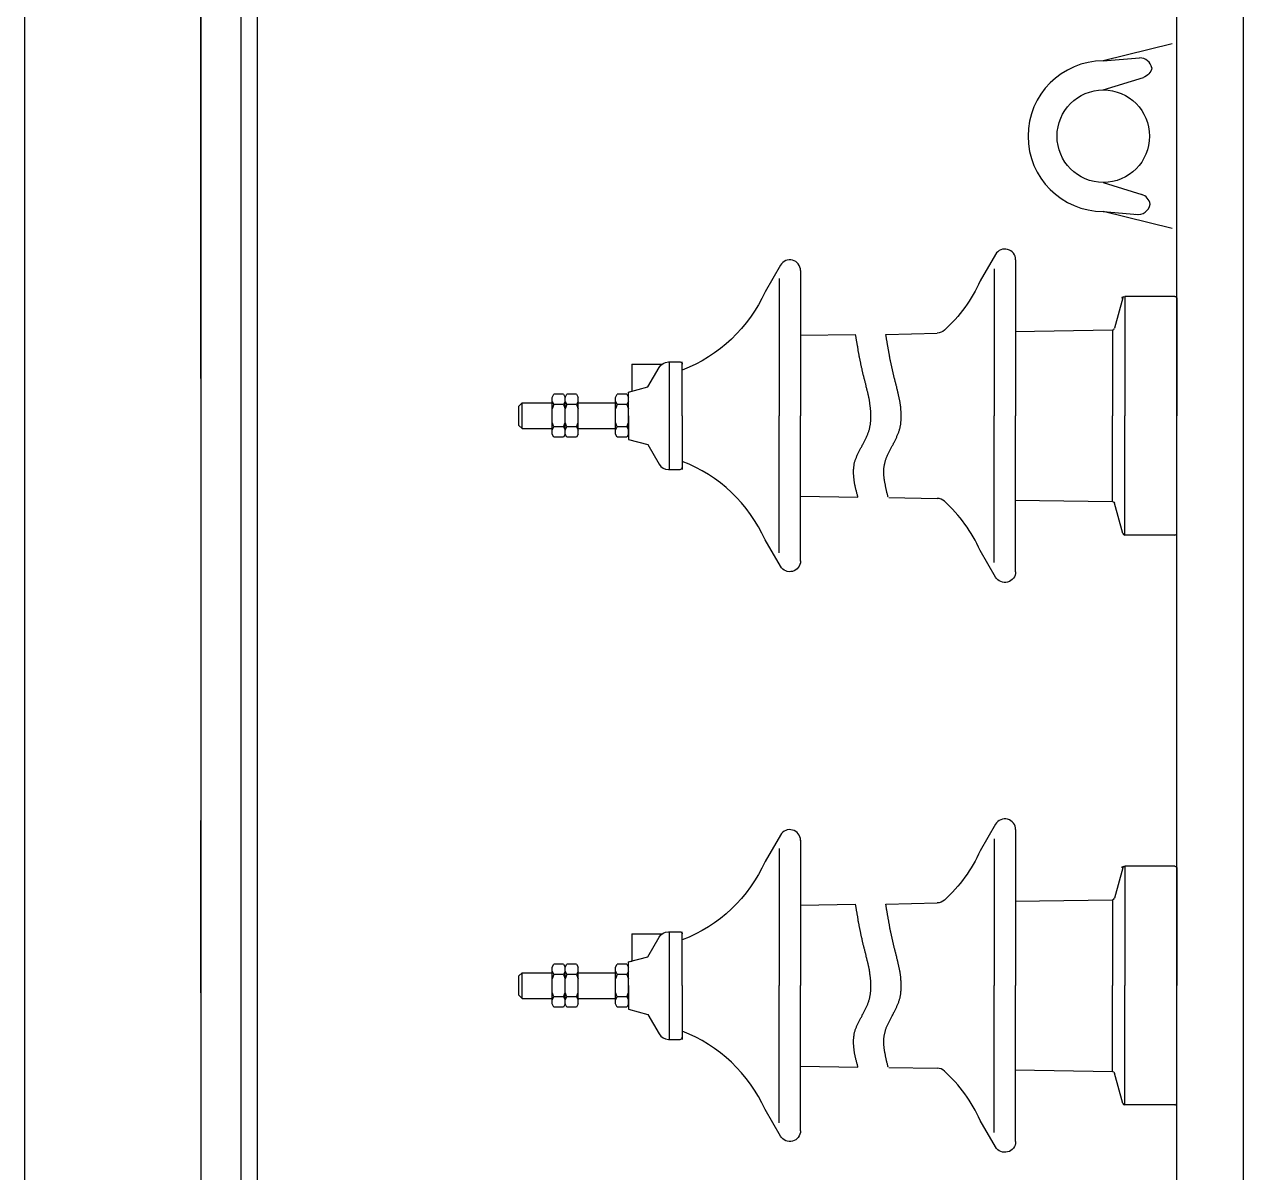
# Model space of a CAD drawing. Header units: millimetres. Extents: x -32 to 1412, y -324 to 2887.
# Drawn here: x 517.63 to 524.96, y 1902.93 to 1909.83 of the extents above; entities that cross this region are included whole.
import ezdxf

# ---------------------------------------------------------------- set-up
doc = ezdxf.new("R2010")
doc.units = ezdxf.units.MM
doc.header["$LTSCALE"] = 0.5
doc.layers.get('0').update_dxf_attribs({"linetype": 'CONTINUOUS'})
doc.layers.add('AM_0', color=7, linetype='ByBlock')
doc.layers.add('ESTRUTURA', color=7, linetype='ByBlock')

# ---------------------------------------------------------------- blocks, each defined once
blk = doc.blocks.new('TRANSF_FRENTE_INOX_OLEO_DX')
for points in [[(709.47, 1410.81, 0), (709.93, 1410.9, 0), (710.39, 1411, 0), (710.85, 1411.09, 0), (711.3, 1411.29, 0), (711.76, 1411.38, 0), (712.22, 1411.48, 0), (712.68, 1411.57, 0), (713.13, 1411.67, 0), (713.6, 1411.77, 0), (714.06, 1411.96, 0), (714.51, 1412.05, 0), (714.97, 1412.15, 0), (715.42, 1412.25, 0), (715.88, 1412.34, 0), (716.33, 1412.44, 0), (716.79, 1412.53, 0), (717.24, 1412.63, 0), (717.69, 1412.73, 0), (718.16, 1412.82, 0), (718.61, 1412.82, 0), (719.06, 1412.92, 0), (719.51, 1413.01, 0), (719.96, 1413.11, 0), (720.41, 1413.11, 0), (720.85, 1413.21, 0), (721.3, 1413.21, 0), (721.76, 1413.3, 0), (722.2, 1413.3, 0), (722.65, 1413.3, 0), (723.09, 1413.4, 0), (723.53, 1413.4, 0), (723.97, 1413.4, 0), (724.41, 1413.4, 0), (724.86, 1413.4, 0), (725.3, 1413.4, 0), (725.73, 1413.4, 0), (726.17, 1413.4, 0), (726.6, 1413.3, 0), (727.04, 1413.3, 0), (727.47, 1413.21, 0), (727.9, 1413.21, 0), (728.33, 1413.11, 0), (728.76, 1413.11, 0), (729.19, 1413.01, 0), (729.61, 1412.92, 0), (730.04, 1412.82, 0), (730.46, 1412.73, 0), (730.89, 1412.53, 0), (731.3, 1412.44, 0), (731.72, 1412.34, 0), (732.13, 1412.15, 0), (732.56, 1412.05, 0), (732.97, 1411.86, 0), (733.38, 1411.67, 0), (733.79, 1411.57, 0), (734.21, 1411.38, 0), (734.62, 1411.19, 0), (735.03, 1411, 0), (735.44, 1410.81, 0), (735.85, 1410.61, 0), (736.26, 1410.42, 0), (736.66, 1410.23, 0), (737.08, 1410.04, 0), (737.48, 1409.85, 0), (737.88, 1409.56, 0), (738.3, 1409.37, 0), (738.7, 1409.17, 0), (739.1, 1408.98, 0), (739.51, 1408.69, 0), (739.92, 1408.5, 0), (740.32, 1408.31, 0), (740.73, 1408.12, 0), (741.14, 1407.83, 0), (741.54, 1407.64, 0), (741.94, 1407.45, 0), (742.35, 1407.25, 0), (742.76, 1406.97, 0), (743.16, 1406.77, 0), (743.58, 1406.58, 0), (743.98, 1406.39, 0), (744.39, 1406.2, 0), (744.81, 1406.01, 0), (745.21, 1405.81, 0), (745.62, 1405.62, 0), (746.03, 1405.43, 0), (746.45, 1405.24, 0), (746.86, 1405.05, 0), (747.27, 1404.85, 0), (747.69, 1404.76, 0), (748.11, 1404.57, 0), (748.52, 1404.47, 0), (748.94, 1404.28, 0), (749.37, 1404.18, 0), (749.79, 1403.99, 0), (750.21, 1403.89, 0), (750.63, 1403.8, 0), (751.06, 1403.7, 0), (751.49, 1403.61, 0), (751.92, 1403.51, 0), (752.34, 1403.41, 0), (752.77, 1403.32, 0), (753.21, 1403.22, 0), (753.64, 1403.22, 0), (754.07, 1403.13, 0), (754.51, 1403.13, 0), (754.94, 1403.03, 0), (755.38, 1403.03, 0), (755.82, 1402.93, 0), (756.26, 1402.93, 0), (756.7, 1402.93, 0), (757.14, 1402.93, 0), (757.58, 1402.93, 0), (758.02, 1402.93, 0), (758.47, 1402.93, 0), (758.91, 1402.93, 0), (759.35, 1402.93, 0), (759.8, 1402.93, 0), (760.24, 1402.93, 0), (760.69, 1402.93, 0), (761.13, 1403.03, 0), (761.59, 1403.03, 0), (762.04, 1403.13, 0), (762.49, 1403.13, 0), (762.94, 1403.13, 0), (763.39, 1403.22, 0), (763.84, 1403.32, 0), (764.29, 1403.32, 0), (764.74, 1403.41, 0), (765.2, 1403.51, 0), (765.65, 1403.51, 0), (766.1, 1403.61, 0), (766.56, 1403.7, 0), (767.01, 1403.8, 0), (767.46, 1403.8, 0), (767.92, 1403.89, 0), (768.37, 1403.99, 0), (768.83, 1404.09, 0), (769.29, 1404.18, 0), (769.75, 1404.28, 0), (770.2, 1404.37, 0), (770.66, 1404.47, 0), (771.11, 1404.57, 0), (771.57, 1404.66, 0), (772.03, 1404.76, 0), (772.48, 1404.85, 0), (772.94, 1405.05, 0), (773.39, 1405.14, 0), (773.85, 1405.24, 0), (774.32, 1405.33, 0), (774.77, 1405.43, 0), (775.23, 1405.53, 0), (775.69, 1405.72, 0), (776.14, 1405.81, 0), (776.6, 1405.91, 0), (777.05, 1406.01, 0), (777.51, 1406.1, 0), (777.96, 1406.29, 0), (778.42, 1406.39, 0), (778.88, 1406.49, 0), (779.34, 1406.58, 0), (779.79, 1406.68, 0), (780.25, 1406.87, 0), (780.7, 1406.97, 0), (781.15, 1407.06, 0), (781.61, 1407.16, 0), (782.06, 1407.25, 0), (782.51, 1407.45, 0), (782.97, 1407.54, 0), (783.42, 1407.64, 0), (783.87, 1407.73, 0), (784.32, 1407.83, 0), (784.77, 1407.93, 0), (785.22, 1408.02, 0), (785.67, 1408.12, 0), (786.12, 1408.21, 0), (786.57, 1408.31, 0), (787.02, 1408.5, 0), (787.47, 1408.6, 0), (787.92, 1408.69, 0), (788.36, 1408.79, 0), (788.81, 1408.89, 0), (789.25, 1408.98, 0), (789.69, 1409.08, 0), (790.15, 1409.08, 0), (790.59, 1409.17, 0), (791.04, 1409.27, 0), (791.48, 1409.37, 0), (791.92, 1409.46, 0), (792.36, 1409.56, 0), (792.81, 1409.65, 0), (793.25, 1409.75, 0), (793.7, 1409.85, 0), (794.14, 1409.94, 0), (794.58, 1410.04, 0), (795.02, 1410.04, 0), (795.46, 1410.13, 0), (795.91, 1410.23, 0), (796.34, 1410.33, 0), (796.78, 1410.42, 0), (797.22, 1410.52, 0), (797.66, 1410.52, 0), (798.1, 1410.61, 0), (798.55, 1410.71, 0), (798.98, 1410.81, 0), (799.42, 1410.9, 0), (799.86, 1410.9, 0), (800.3, 1411, 0), (800.73, 1411.09, 0), (801.18, 1411.19, 0), (801.62, 1411.19, 0), (802.05, 1411.29, 0), (802.49, 1411.38, 0), (802.93, 1411.48, 0), (803.37, 1411.57, 0), (803.81, 1411.57, 0), (804.25, 1411.67, 0), (804.68, 1411.77, 0), (805.12, 1411.86, 0), (805.55, 1411.86, 0), (806, 1411.96, 0), (806.43, 1412.05, 0), (806.87, 1412.15, 0), (807.31, 1412.15, 0)], [(1051.84, 1410.81, 0), (1052.3, 1410.9, 0), (1052.76, 1411, 0), (1053.22, 1411.09, 0), (1053.69, 1411.29, 0), (1054.14, 1411.38, 0), (1054.6, 1411.48, 0), (1055.06, 1411.57, 0), (1055.52, 1411.67, 0), (1055.97, 1411.77, 0), (1056.43, 1411.96, 0), (1056.89, 1412.05, 0), (1057.34, 1412.15, 0), (1057.8, 1412.25, 0), (1058.25, 1412.34, 0), (1058.72, 1412.44, 0), (1059.17, 1412.53, 0), (1059.62, 1412.63, 0), (1060.08, 1412.73, 0), (1060.53, 1412.82, 0), (1060.98, 1412.82, 0), (1061.43, 1412.92, 0), (1061.88, 1413.01, 0), (1062.33, 1413.11, 0), (1062.79, 1413.11, 0), (1063.24, 1413.21, 0), (1063.68, 1413.21, 0), (1064.13, 1413.3, 0), (1064.57, 1413.3, 0), (1065.02, 1413.3, 0), (1065.46, 1413.4, 0), (1065.91, 1413.4, 0), (1066.35, 1413.4, 0), (1066.79, 1413.4, 0), (1067.23, 1413.4, 0), (1067.67, 1413.4, 0), (1068.11, 1413.4, 0), (1068.55, 1413.4, 0), (1068.98, 1413.3, 0), (1069.42, 1413.3, 0), (1069.85, 1413.21, 0), (1070.28, 1413.21, 0), (1070.71, 1413.11, 0), (1071.14, 1413.11, 0), (1071.56, 1413.01, 0), (1071.99, 1412.92, 0), (1072.41, 1412.82, 0), (1072.84, 1412.73, 0), (1073.26, 1412.53, 0), (1073.68, 1412.44, 0), (1074.09, 1412.34, 0), (1074.52, 1412.15, 0), (1074.93, 1412.05, 0), (1075.34, 1411.86, 0), (1075.76, 1411.67, 0), (1076.17, 1411.57, 0), (1076.58, 1411.38, 0), (1076.99, 1411.19, 0), (1077.41, 1411, 0), (1077.82, 1410.81, 0), (1078.22, 1410.61, 0), (1078.64, 1410.42, 0), (1079.04, 1410.23, 0), (1079.45, 1410.04, 0), (1079.85, 1409.85, 0), (1080.27, 1409.56, 0), (1080.67, 1409.37, 0), (1081.07, 1409.17, 0), (1081.49, 1408.98, 0), (1081.89, 1408.69, 0), (1082.29, 1408.5, 0), (1082.7, 1408.31, 0), (1083.11, 1408.12, 0), (1083.51, 1407.83, 0), (1083.92, 1407.64, 0), (1084.32, 1407.45, 0), (1084.73, 1407.25, 0), (1085.13, 1406.97, 0), (1085.55, 1406.77, 0), (1085.95, 1406.58, 0), (1086.36, 1406.39, 0), (1086.77, 1406.2, 0), (1087.18, 1406.01, 0), (1087.59, 1405.81, 0), (1088, 1405.62, 0), (1088.41, 1405.43, 0), (1088.82, 1405.24, 0), (1089.23, 1405.05, 0), (1089.66, 1404.85, 0), (1090.07, 1404.76, 0), (1090.48, 1404.57, 0), (1090.9, 1404.47, 0), (1091.33, 1404.28, 0), (1091.74, 1404.18, 0), (1092.16, 1403.99, 0), (1092.58, 1403.89, 0), (1093.02, 1403.8, 0), (1093.44, 1403.7, 0), (1093.86, 1403.61, 0), (1094.29, 1403.51, 0), (1094.73, 1403.41, 0), (1095.16, 1403.32, 0), (1095.58, 1403.22, 0), (1096.02, 1403.22, 0), (1096.45, 1403.13, 0), (1096.89, 1403.13, 0), (1097.32, 1403.03, 0), (1097.76, 1403.03, 0), (1098.19, 1402.93, 0), (1098.63, 1402.93, 0), (1099.07, 1402.93, 0), (1099.52, 1402.93, 0), (1099.96, 1402.93, 0), (1100.4, 1402.93, 0), (1100.84, 1402.93, 0), (1101.28, 1402.93, 0), (1101.73, 1402.93, 0), (1102.17, 1402.93, 0), (1102.63, 1402.93, 0), (1103.07, 1402.93, 0), (1103.52, 1403.03, 0), (1103.96, 1403.03, 0), (1104.41, 1403.13, 0), (1104.86, 1403.13, 0), (1105.31, 1403.13, 0), (1105.77, 1403.22, 0), (1106.22, 1403.32, 0), (1106.67, 1403.32, 0), (1107.12, 1403.41, 0), (1107.57, 1403.51, 0), (1108.02, 1403.51, 0), (1108.48, 1403.61, 0), (1108.93, 1403.7, 0), (1109.38, 1403.8, 0), (1109.85, 1403.8, 0), (1110.3, 1403.89, 0), (1110.76, 1403.99, 0), (1111.21, 1404.09, 0), (1111.67, 1404.18, 0), (1112.12, 1404.28, 0), (1112.58, 1404.37, 0), (1113.03, 1404.47, 0), (1113.49, 1404.57, 0), (1113.94, 1404.66, 0), (1114.41, 1404.76, 0), (1114.87, 1404.85, 0), (1115.32, 1405.05, 0), (1115.78, 1405.14, 0), (1116.23, 1405.24, 0), (1116.69, 1405.33, 0), (1117.15, 1405.43, 0), (1117.6, 1405.53, 0), (1118.06, 1405.72, 0), (1118.52, 1405.81, 0), (1118.97, 1405.91, 0), (1119.44, 1406.01, 0), (1119.89, 1406.1, 0), (1120.35, 1406.29, 0), (1120.8, 1406.39, 0), (1121.26, 1406.49, 0), (1121.71, 1406.58, 0), (1122.17, 1406.68, 0), (1122.62, 1406.87, 0), (1123.07, 1406.97, 0), (1123.53, 1407.06, 0), (1123.99, 1407.16, 0), (1124.44, 1407.25, 0), (1124.9, 1407.45, 0), (1125.35, 1407.54, 0), (1125.8, 1407.64, 0), (1126.25, 1407.73, 0), (1126.7, 1407.83, 0), (1127.15, 1407.93, 0), (1127.61, 1408.02, 0), (1128.05, 1408.12, 0), (1128.5, 1408.21, 0), (1128.95, 1408.31, 0), (1129.4, 1408.5, 0), (1129.84, 1408.6, 0), (1130.29, 1408.69, 0), (1130.73, 1408.79, 0), (1131.19, 1408.89, 0), (1131.63, 1408.98, 0), (1132.08, 1409.08, 0), (1132.52, 1409.08, 0), (1132.97, 1409.17, 0), (1133.41, 1409.27, 0), (1133.85, 1409.37, 0), (1134.3, 1409.46, 0), (1134.75, 1409.56, 0), (1135.19, 1409.65, 0), (1135.63, 1409.75, 0), (1136.07, 1409.85, 0), (1136.51, 1409.94, 0), (1136.96, 1410.04, 0), (1137.4, 1410.04, 0), (1137.84, 1410.13, 0), (1138.28, 1410.23, 0), (1138.72, 1410.33, 0), (1139.16, 1410.42, 0), (1139.61, 1410.52, 0), (1140.04, 1410.52, 0), (1140.48, 1410.61, 0), (1140.92, 1410.71, 0), (1141.36, 1410.81, 0), (1141.8, 1410.9, 0), (1142.24, 1410.9, 0), (1142.68, 1411, 0), (1143.12, 1411.09, 0), (1143.55, 1411.19, 0), (1143.99, 1411.19, 0), (1144.43, 1411.29, 0), (1144.87, 1411.38, 0), (1145.31, 1411.48, 0), (1145.75, 1411.57, 0), (1146.18, 1411.57, 0), (1146.62, 1411.67, 0), (1147.05, 1411.77, 0), (1147.5, 1411.86, 0), (1147.94, 1411.86, 0), (1148.37, 1411.96, 0), (1148.81, 1412.05, 0), (1149.24, 1412.15, 0), (1149.68, 1412.15, 0)], [(709.47, 1392.57, 0), (709.93, 1392.76, 0), (710.39, 1392.85, 0), (710.85, 1392.95, 0), (711.3, 1393.05, 0), (711.76, 1393.14, 0), (712.22, 1393.33, 0), (712.68, 1393.43, 0), (713.13, 1393.53, 0), (713.6, 1393.62, 0), (714.06, 1393.72, 0), (714.51, 1393.81, 0), (714.97, 1393.91, 0), (715.42, 1394.01, 0), (715.88, 1394.2, 0), (716.33, 1394.29, 0), (716.79, 1394.29, 0), (717.24, 1394.39, 0), (717.69, 1394.49, 0), (718.16, 1394.58, 0), (718.61, 1394.68, 0), (719.06, 1394.77, 0), (719.51, 1394.77, 0), (719.96, 1394.87, 0), (720.41, 1394.97, 0), (720.85, 1394.97, 0), (721.3, 1395.06, 0), (721.76, 1395.06, 0), (722.2, 1395.16, 0), (722.65, 1395.16, 0), (723.09, 1395.16, 0), (723.53, 1395.25, 0), (723.97, 1395.25, 0), (724.41, 1395.25, 0), (724.86, 1395.25, 0), (725.3, 1395.25, 0), (725.73, 1395.25, 0), (726.17, 1395.16, 0), (726.6, 1395.16, 0), (727.04, 1395.16, 0), (727.47, 1395.06, 0), (727.9, 1395.06, 0), (728.33, 1394.97, 0), (728.76, 1394.87, 0), (729.19, 1394.77, 0), (729.61, 1394.68, 0), (730.04, 1394.58, 0), (730.46, 1394.49, 0), (730.89, 1394.39, 0), (731.3, 1394.29, 0), (731.72, 1394.1, 0), (732.13, 1394.01, 0), (732.56, 1393.81, 0), (732.97, 1393.72, 0), (733.38, 1393.53, 0), (733.79, 1393.33, 0), (734.21, 1393.14, 0), (734.62, 1393.05, 0), (735.03, 1392.85, 0), (735.44, 1392.66, 0), (735.85, 1392.47, 0), (736.26, 1392.28, 0), (736.66, 1391.99, 0), (737.08, 1391.8, 0), (737.48, 1391.61, 0), (737.88, 1391.41, 0), (738.3, 1391.22, 0), (738.7, 1391.03, 0), (739.1, 1390.74, 0), (739.51, 1390.55, 0), (739.92, 1390.36, 0), (740.32, 1390.17, 0), (740.73, 1389.88, 0), (741.14, 1389.69, 0), (741.54, 1389.49, 0), (741.94, 1389.3, 0), (742.35, 1389.01, 0), (742.76, 1388.82, 0), (743.16, 1388.63, 0), (743.58, 1388.44, 0), (743.98, 1388.25, 0), (744.39, 1388.05, 0), (744.81, 1387.77, 0), (745.21, 1387.57, 0), (745.62, 1387.38, 0), (746.03, 1387.29, 0), (746.45, 1387.09, 0), (746.86, 1386.9, 0), (747.27, 1386.71, 0), (747.69, 1386.52, 0), (748.11, 1386.42, 0), (748.52, 1386.23, 0), (748.94, 1386.13, 0), (749.37, 1385.94, 0), (749.79, 1385.85, 0), (750.21, 1385.75, 0), (750.63, 1385.65, 0), (751.06, 1385.46, 0), (751.49, 1385.37, 0), (751.92, 1385.37, 0), (752.34, 1385.27, 0), (752.77, 1385.17, 0), (753.21, 1385.08, 0), (753.64, 1384.98, 0), (754.07, 1384.98, 0), (754.51, 1384.89, 0), (754.94, 1384.89, 0), (755.38, 1384.79, 0), (755.82, 1384.79, 0), (756.26, 1384.79, 0), (756.7, 1384.79, 0), (757.14, 1384.69, 0), (757.58, 1384.69, 0), (758.02, 1384.69, 0), (758.47, 1384.69, 0), (758.91, 1384.69, 0), (759.35, 1384.69, 0), (759.8, 1384.79, 0), (760.24, 1384.79, 0), (760.69, 1384.79, 0), (761.13, 1384.79, 0), (761.59, 1384.89, 0), (762.04, 1384.89, 0), (762.49, 1384.98, 0), (762.94, 1384.98, 0), (763.39, 1385.08, 0), (763.84, 1385.08, 0), (764.29, 1385.17, 0), (764.74, 1385.17, 0), (765.2, 1385.27, 0), (765.65, 1385.37, 0), (766.1, 1385.46, 0), (766.56, 1385.46, 0), (767.01, 1385.56, 0), (767.46, 1385.65, 0), (767.92, 1385.75, 0), (768.37, 1385.85, 0), (768.83, 1385.94, 0), (769.29, 1386.04, 0), (769.75, 1386.13, 0), (770.2, 1386.23, 0), (770.66, 1386.33, 0), (771.11, 1386.42, 0), (771.57, 1386.52, 0), (772.03, 1386.61, 0), (772.48, 1386.71, 0), (772.94, 1386.81, 0), (773.39, 1386.9, 0), (773.85, 1387, 0), (774.32, 1387.19, 0), (774.77, 1387.29, 0), (775.23, 1387.38, 0), (775.69, 1387.48, 0), (776.14, 1387.57, 0), (776.6, 1387.77, 0), (777.05, 1387.86, 0), (777.51, 1387.96, 0), (777.96, 1388.05, 0), (778.42, 1388.15, 0), (778.88, 1388.34, 0), (779.34, 1388.44, 0), (779.79, 1388.53, 0), (780.25, 1388.63, 0), (780.7, 1388.73, 0), (781.15, 1388.92, 0), (781.61, 1389.01, 0), (782.06, 1389.11, 0), (782.51, 1389.21, 0), (782.97, 1389.3, 0), (783.42, 1389.4, 0), (783.87, 1389.59, 0), (784.32, 1389.69, 0), (784.77, 1389.78, 0), (785.22, 1389.88, 0), (785.67, 1389.97, 0), (786.12, 1390.07, 0), (786.57, 1390.17, 0), (787.02, 1390.26, 0), (787.47, 1390.36, 0), (787.92, 1390.45, 0), (788.36, 1390.55, 0), (788.81, 1390.65, 0), (789.25, 1390.74, 0), (789.69, 1390.84, 0), (790.15, 1390.93, 0), (790.59, 1391.03, 0), (791.04, 1391.13, 0), (791.48, 1391.22, 0), (791.92, 1391.32, 0), (792.36, 1391.41, 0), (792.81, 1391.51, 0), (793.25, 1391.61, 0), (793.7, 1391.61, 0), (794.14, 1391.7, 0), (794.58, 1391.8, 0), (795.02, 1391.89, 0), (795.46, 1391.99, 0), (795.91, 1392.09, 0), (796.34, 1392.18, 0), (796.78, 1392.18, 0), (797.22, 1392.28, 0), (797.66, 1392.37, 0), (798.1, 1392.47, 0), (798.55, 1392.57, 0), (798.98, 1392.57, 0), (799.42, 1392.66, 0), (799.86, 1392.76, 0), (800.3, 1392.85, 0), (800.73, 1392.95, 0), (801.18, 1392.95, 0), (801.62, 1393.05, 0), (802.05, 1393.14, 0), (802.49, 1393.24, 0), (802.93, 1393.24, 0), (803.37, 1393.33, 0), (803.81, 1393.43, 0), (804.25, 1393.53, 0), (804.68, 1393.53, 0), (805.12, 1393.62, 0), (805.55, 1393.72, 0), (806, 1393.81, 0), (806.43, 1393.81, 0), (806.87, 1393.91, 0), (807.31, 1394.01, 0)], [(1051.84, 1392.57, 0), (1052.3, 1392.76, 0), (1052.76, 1392.85, 0), (1053.22, 1392.95, 0), (1053.69, 1393.05, 0), (1054.14, 1393.14, 0), (1054.6, 1393.33, 0), (1055.06, 1393.43, 0), (1055.52, 1393.53, 0), (1055.97, 1393.62, 0), (1056.43, 1393.72, 0), (1056.89, 1393.81, 0), (1057.34, 1393.91, 0), (1057.8, 1394.01, 0), (1058.25, 1394.2, 0), (1058.72, 1394.29, 0), (1059.17, 1394.29, 0), (1059.62, 1394.39, 0), (1060.08, 1394.49, 0), (1060.53, 1394.58, 0), (1060.98, 1394.68, 0), (1061.43, 1394.77, 0), (1061.88, 1394.77, 0), (1062.33, 1394.87, 0), (1062.79, 1394.97, 0), (1063.24, 1394.97, 0), (1063.68, 1395.06, 0), (1064.13, 1395.06, 0), (1064.57, 1395.16, 0), (1065.02, 1395.16, 0), (1065.46, 1395.16, 0), (1065.91, 1395.25, 0), (1066.35, 1395.25, 0), (1066.79, 1395.25, 0), (1067.23, 1395.25, 0), (1067.67, 1395.25, 0), (1068.11, 1395.25, 0), (1068.55, 1395.16, 0), (1068.98, 1395.16, 0), (1069.42, 1395.16, 0), (1069.85, 1395.06, 0), (1070.28, 1395.06, 0), (1070.71, 1394.97, 0), (1071.14, 1394.87, 0), (1071.56, 1394.77, 0), (1071.99, 1394.68, 0), (1072.41, 1394.58, 0), (1072.84, 1394.49, 0), (1073.26, 1394.39, 0), (1073.68, 1394.29, 0), (1074.09, 1394.1, 0), (1074.52, 1394.01, 0), (1074.93, 1393.81, 0), (1075.34, 1393.72, 0), (1075.76, 1393.53, 0), (1076.17, 1393.33, 0), (1076.58, 1393.14, 0), (1076.99, 1393.05, 0), (1077.41, 1392.85, 0), (1077.82, 1392.66, 0), (1078.22, 1392.47, 0), (1078.64, 1392.28, 0), (1079.04, 1391.99, 0), (1079.45, 1391.8, 0), (1079.85, 1391.61, 0), (1080.27, 1391.41, 0), (1080.67, 1391.22, 0), (1081.07, 1391.03, 0), (1081.49, 1390.74, 0), (1081.89, 1390.55, 0), (1082.29, 1390.36, 0), (1082.7, 1390.17, 0), (1083.11, 1389.88, 0), (1083.51, 1389.69, 0), (1083.92, 1389.49, 0), (1084.32, 1389.3, 0), (1084.73, 1389.01, 0), (1085.13, 1388.82, 0), (1085.55, 1388.63, 0), (1085.95, 1388.44, 0), (1086.36, 1388.25, 0), (1086.77, 1388.05, 0), (1087.18, 1387.77, 0), (1087.59, 1387.57, 0), (1088, 1387.38, 0), (1088.41, 1387.29, 0), (1088.82, 1387.09, 0), (1089.23, 1386.9, 0), (1089.66, 1386.71, 0), (1090.07, 1386.52, 0), (1090.48, 1386.42, 0), (1090.9, 1386.23, 0), (1091.33, 1386.13, 0), (1091.74, 1385.94, 0), (1092.16, 1385.85, 0), (1092.58, 1385.75, 0), (1093.02, 1385.65, 0), (1093.44, 1385.46, 0), (1093.86, 1385.37, 0), (1094.29, 1385.37, 0), (1094.73, 1385.27, 0), (1095.16, 1385.17, 0), (1095.58, 1385.08, 0), (1096.02, 1384.98, 0), (1096.45, 1384.98, 0), (1096.89, 1384.89, 0), (1097.32, 1384.89, 0), (1097.76, 1384.79, 0), (1098.19, 1384.79, 0), (1098.63, 1384.79, 0), (1099.07, 1384.79, 0), (1099.52, 1384.69, 0), (1099.96, 1384.69, 0), (1100.4, 1384.69, 0), (1100.84, 1384.69, 0), (1101.28, 1384.69, 0), (1101.73, 1384.69, 0), (1102.17, 1384.79, 0), (1102.63, 1384.79, 0), (1103.07, 1384.79, 0), (1103.52, 1384.79, 0), (1103.96, 1384.89, 0), (1104.41, 1384.89, 0), (1104.86, 1384.98, 0), (1105.31, 1384.98, 0), (1105.77, 1385.08, 0), (1106.22, 1385.08, 0), (1106.67, 1385.17, 0), (1107.12, 1385.17, 0), (1107.57, 1385.27, 0), (1108.02, 1385.37, 0), (1108.48, 1385.46, 0), (1108.93, 1385.46, 0), (1109.38, 1385.56, 0), (1109.85, 1385.65, 0), (1110.3, 1385.75, 0), (1110.76, 1385.85, 0), (1111.21, 1385.94, 0), (1111.67, 1386.04, 0), (1112.12, 1386.13, 0), (1112.58, 1386.23, 0), (1113.03, 1386.33, 0), (1113.49, 1386.42, 0), (1113.94, 1386.52, 0), (1114.41, 1386.61, 0), (1114.87, 1386.71, 0), (1115.32, 1386.81, 0), (1115.78, 1386.9, 0), (1116.23, 1387, 0), (1116.69, 1387.19, 0), (1117.15, 1387.29, 0), (1117.6, 1387.38, 0), (1118.06, 1387.48, 0), (1118.52, 1387.57, 0), (1118.97, 1387.77, 0), (1119.44, 1387.86, 0), (1119.89, 1387.96, 0), (1120.35, 1388.05, 0), (1120.8, 1388.15, 0), (1121.26, 1388.34, 0), (1121.71, 1388.44, 0), (1122.17, 1388.53, 0), (1122.62, 1388.63, 0), (1123.07, 1388.73, 0), (1123.53, 1388.92, 0), (1123.99, 1389.01, 0), (1124.44, 1389.11, 0), (1124.9, 1389.21, 0), (1125.35, 1389.3, 0), (1125.8, 1389.4, 0), (1126.25, 1389.59, 0), (1126.7, 1389.69, 0), (1127.15, 1389.78, 0), (1127.61, 1389.88, 0), (1128.05, 1389.97, 0), (1128.5, 1390.07, 0), (1128.95, 1390.17, 0), (1129.4, 1390.26, 0), (1129.84, 1390.36, 0), (1130.29, 1390.45, 0), (1130.73, 1390.55, 0), (1131.19, 1390.65, 0), (1131.63, 1390.74, 0), (1132.08, 1390.84, 0), (1132.52, 1390.93, 0), (1132.97, 1391.03, 0), (1133.41, 1391.13, 0), (1133.85, 1391.22, 0), (1134.3, 1391.32, 0), (1134.75, 1391.41, 0), (1135.19, 1391.51, 0), (1135.63, 1391.61, 0), (1136.07, 1391.61, 0), (1136.51, 1391.7, 0), (1136.96, 1391.8, 0), (1137.4, 1391.89, 0), (1137.84, 1391.99, 0), (1138.28, 1392.09, 0), (1138.72, 1392.18, 0), (1139.16, 1392.18, 0), (1139.61, 1392.28, 0), (1140.04, 1392.37, 0), (1140.48, 1392.47, 0), (1140.92, 1392.57, 0), (1141.36, 1392.57, 0), (1141.8, 1392.66, 0), (1142.24, 1392.76, 0), (1142.68, 1392.85, 0), (1143.12, 1392.95, 0), (1143.55, 1392.95, 0), (1143.99, 1393.05, 0), (1144.43, 1393.14, 0), (1144.87, 1393.24, 0), (1145.31, 1393.24, 0), (1145.75, 1393.33, 0), (1146.18, 1393.43, 0), (1146.62, 1393.53, 0), (1147.05, 1393.53, 0), (1147.5, 1393.62, 0), (1147.94, 1393.72, 0), (1148.37, 1393.81, 0), (1148.81, 1393.81, 0), (1149.24, 1393.91, 0), (1149.68, 1394.01, 0)]]:
    blk.add_polyline3d(points)
at = {"layer": 'AM_0', "color": 7}
for p, q in [((750.65, 1612.54), (752.59, 1614.48)), ((750.65, 1612.54), (766.15, 1612.54)), ((750.65, 1612.54), (750.65, 1594.34)), ((752.59, 1614.48), (764.21, 1614.48)), ((766.15, 1612.54), (764.21, 1614.48)), ((766.15, 1612.54), (766.15, 1594.34)), ((1093.02, 1612.54), (1094.96, 1614.48)), ((1093.02, 1612.54), (1093.02, 1594.34)), ((1093.02, 1612.54), (1108.53, 1612.54)), ((1094.96, 1614.48), (1106.59, 1614.48)), ((1108.53, 1612.54), (1106.59, 1614.48)), ((1108.53, 1612.54), (1108.53, 1594.34)), ((745.46, 1593.37), (747.4, 1594.34)), ((745.46, 1587.55), (745.46, 1593.37)), ((747.4, 1594.34), (769.4, 1594.34)), ((749.75, 1594.34), (751.69, 1593.37)), ((750.65, 1594.34), (766.15, 1594.34)), ((751.69, 1593.37), (754.27, 1594.34)), ((751.69, 1587.55), (751.69, 1593.37)), ((765.11, 1593.37), (762.53, 1594.34)), ((767.05, 1594.34), (765.11, 1593.37)), ((765.11, 1587.55), (765.11, 1593.37)), ((769.4, 1594.34), (771.34, 1593.37)), ((771.34, 1587.55), (771.34, 1593.37)), ((1087.84, 1593.37), (1089.78, 1594.34)), ((1087.84, 1587.55), (1087.84, 1593.37)), ((1089.78, 1594.34), (1111.78, 1594.34)), ((1092.13, 1594.34), (1094.06, 1593.37)), ((1093.02, 1594.34), (1108.53, 1594.34)), ((1094.06, 1593.37), (1096.65, 1594.34)), ((1094.06, 1587.55), (1094.06, 1593.37)), ((1107.49, 1593.37), (1104.91, 1594.34)), ((1109.43, 1594.34), (1107.49, 1593.37)), ((1107.49, 1587.55), (1107.49, 1593.37)), ((1111.78, 1594.34), (1113.72, 1593.37)), ((1113.72, 1587.55), (1113.72, 1593.37)), ((747.4, 1586.58), (745.46, 1587.55)), ((745.46, 1585.62), (747.4, 1586.58)), ((745.46, 1579.8), (745.46, 1585.62)), ((747.4, 1586.58), (769.4, 1586.58)), ((751.69, 1587.55), (749.75, 1586.58)), ((749.75, 1586.58), (751.69, 1585.62)), ((751.69, 1587.55), (754.27, 1586.58)), ((751.69, 1585.62), (754.27, 1586.58)), ((751.69, 1579.8), (751.69, 1585.62)), ((765.11, 1587.55), (762.53, 1586.58)), ((765.11, 1585.62), (762.53, 1586.58)), ((767.05, 1586.58), (765.11, 1587.55)), ((767.05, 1586.58), (765.11, 1585.62)), ((765.11, 1579.8), (765.11, 1585.62)), ((771.34, 1587.55), (769.4, 1586.58)), ((769.4, 1586.58), (771.34, 1585.62)), ((771.34, 1579.8), (771.34, 1585.62)), ((1089.78, 1586.58), (1087.84, 1587.55)), ((1087.84, 1585.62), (1089.78, 1586.58)), ((1087.84, 1579.8), (1087.84, 1585.62)), ((1089.78, 1586.58), (1111.78, 1586.58)), ((1094.06, 1587.55), (1092.13, 1586.58)), ((1092.13, 1586.58), (1094.06, 1585.62)), ((1094.06, 1587.55), (1096.65, 1586.58)), ((1094.06, 1585.62), (1096.65, 1586.58)), ((1094.06, 1579.8), (1094.06, 1585.62)), ((1107.49, 1587.55), (1104.91, 1586.58)), ((1107.49, 1585.62), (1104.91, 1586.58)), ((1109.43, 1586.58), (1107.49, 1587.55)), ((1109.43, 1586.58), (1107.49, 1585.62)), ((1107.49, 1579.8), (1107.49, 1585.62)), ((1113.72, 1587.55), (1111.78, 1586.58)), ((1111.78, 1586.58), (1113.72, 1585.62)), ((1113.72, 1579.8), (1113.72, 1585.62)), ((747.4, 1578.83), (745.46, 1579.8)), ((747.4, 1578.83), (769.4, 1578.83)), ((751.69, 1579.8), (749.75, 1578.83)), ((750.65, 1578.83), (750.65, 1556.34)), ((750.65, 1578.83), (766.15, 1578.83)), ((751.69, 1579.8), (754.27, 1578.83)), ((765.11, 1579.8), (762.53, 1578.83)), ((767.05, 1578.83), (765.11, 1579.8)), ((766.15, 1578.83), (766.15, 1556.34)), ((771.34, 1579.8), (769.4, 1578.83)), ((1089.78, 1578.83), (1087.84, 1579.8)), ((1089.78, 1578.83), (1111.78, 1578.83)), ((1094.06, 1579.8), (1092.13, 1578.83)), ((1093.02, 1578.83), (1093.02, 1556.34)), ((1093.02, 1578.83), (1108.53, 1578.83)), ((1094.06, 1579.8), (1096.65, 1578.83)), ((1107.49, 1579.8), (1104.91, 1578.83)), ((1109.43, 1578.83), (1107.49, 1579.8)), ((1108.53, 1578.83), (1108.53, 1556.34)), ((1113.72, 1579.8), (1111.78, 1578.83)), ((745.46, 1555.37), (747.4, 1556.34)), ((745.46, 1549.55), (745.46, 1555.37)), ((747.4, 1556.34), (769.4, 1556.34)), ((749.75, 1556.34), (751.69, 1555.37)), ((750.65, 1556.34), (766.15, 1556.34)), ((751.69, 1555.37), (754.27, 1556.34)), ((751.69, 1549.55), (751.69, 1555.37)), ((765.11, 1555.37), (762.53, 1556.34)), ((767.05, 1556.34), (765.11, 1555.37)), ((765.11, 1549.55), (765.11, 1555.37)), ((769.4, 1556.34), (771.34, 1555.37)), ((771.34, 1549.55), (771.34, 1555.37)), ((1087.84, 1555.37), (1089.78, 1556.34)), ((1087.84, 1549.55), (1087.84, 1555.37)), ((1089.78, 1556.34), (1111.78, 1556.34)), ((1092.13, 1556.34), (1094.06, 1555.37)), ((1093.02, 1556.34), (1108.53, 1556.34)), ((1094.06, 1555.37), (1096.65, 1556.34)), ((1094.06, 1549.55), (1094.06, 1555.37)), ((1107.49, 1555.37), (1104.91, 1556.34)), ((1109.43, 1556.34), (1107.49, 1555.37)), ((1107.49, 1549.55), (1107.49, 1555.37)), ((1111.78, 1556.34), (1113.72, 1555.37)), ((1113.72, 1549.55), (1113.72, 1555.37)), ((744.19, 1548.59), (741.07, 1536.96)), ((758.4, 1548.59), (744.19, 1548.59)), ((747.4, 1548.59), (745.46, 1549.55)), ((747.4, 1548.59), (769.4, 1548.59)), ((751.69, 1549.55), (749.75, 1548.59)), ((751.69, 1549.55), (754.27, 1548.59)), ((758.4, 1548.59), (772.61, 1548.59)), ((765.11, 1549.55), (762.53, 1548.59)), ((767.05, 1548.59), (765.11, 1549.55)), ((771.34, 1549.55), (769.4, 1548.59)), ((772.61, 1548.59), (775.73, 1536.96)), ((772.61, 1548.59), (773.13, 1546.65)), ((789.41, 1546.65), (773.13, 1546.65)), ((789.41, 1546.65), (789.41, 1528.46)), ((789.41, 1546.65), (789.41, 1528.46)), ((1086.56, 1548.59), (1083.45, 1536.96)), ((1100.78, 1548.59), (1086.56, 1548.59)), ((1089.78, 1548.59), (1087.84, 1549.55)), ((1089.78, 1548.59), (1111.78, 1548.59)), ((1094.06, 1549.55), (1092.13, 1548.59)), ((1094.06, 1549.55), (1096.65, 1548.59)), ((1100.78, 1548.59), (1114.99, 1548.59)), ((1107.49, 1549.55), (1104.91, 1548.59)), ((1109.43, 1548.59), (1107.49, 1549.55)), ((1113.72, 1549.55), (1111.78, 1548.59)), ((1114.99, 1548.59), (1118.1, 1536.96)), ((1114.99, 1548.59), (1115.51, 1546.65)), ((1131.78, 1546.65), (1115.51, 1546.65)), ((1131.78, 1546.65), (1131.78, 1528.46)), ((1131.78, 1546.65), (1131.78, 1528.46)), ((789.41, 1544.44), (789.41, 1530.66)), ((1131.78, 1544.44), (1131.78, 1530.66)), ((741.07, 1536.96), (729.33, 1530.18)), ((775.73, 1536.96), (787.47, 1530.18)), ((1083.45, 1536.96), (1071.71, 1530.18)), ((1118.1, 1536.96), (1129.85, 1530.18)), ((726.1, 1524.58), (726.1, 1517.58)), ((726.1, 1524.04), (790.7, 1524.04)), ((789.41, 1529.65), (789.41, 1529.65)), ((789.41, 1529.06), (789.41, 1529.06)), ((789.41, 1529.06), (789.41, 1529.06)), ((790.7, 1524.58), (790.7, 1517.58)), ((1068.48, 1524.58), (1068.48, 1517.58)), ((1068.48, 1524.04), (1133.08, 1524.04)), ((1131.78, 1529.65), (1131.78, 1529.65)), ((1131.78, 1529.06), (1131.78, 1529.06)), ((1131.78, 1529.06), (1131.78, 1529.06)), ((1133.08, 1524.58), (1133.08, 1517.58)), ((758.4, 1516.29), (726.1, 1516.29)), ((758.4, 1516.29), (790.7, 1516.29)), ((1100.78, 1516.29), (1068.48, 1516.29)), ((1100.78, 1516.29), (1133.08, 1516.29)), ((667.92, 1457.28), (683.86, 1466.48)), ((848.87, 1457.28), (832.93, 1466.48)), ((1010.3, 1457.28), (1026.24, 1466.48)), ((1191.25, 1457.28), (1175.31, 1466.48)), ((676, 1458.15), (758.4, 1458.15)), ((840.8, 1458.15), (758.4, 1458.15)), ((1018.38, 1458.15), (1100.78, 1458.15)), ((1183.18, 1458.15), (1100.78, 1458.15)), ((671.07, 1445.23), (758.4, 1445.23)), ((710, 1445.23), (709.47, 1410.78)), ((845.73, 1445.23), (758.4, 1445.23)), ((806.8, 1445.23), (807.31, 1412.18)), ((1013.45, 1445.23), (1100.78, 1445.23)), ((1052.38, 1445.23), (1051.85, 1410.78)), ((1188.1, 1445.23), (1100.78, 1445.23)), ((1149.18, 1445.23), (1149.68, 1412.18)), ((709.18, 1392.16), (708.73, 1363.07)), ((807.31, 1394), (808.06, 1363.07)), ((1051.56, 1392.16), (1051.11, 1363.07)), ((1149.68, 1394), (1150.44, 1363.07)), ((661.46, 1328.08), (677.4, 1337.29)), ((855.33, 1328.08), (839.39, 1337.29)), ((1003.84, 1328.08), (1019.78, 1337.29)), ((1197.71, 1328.08), (1181.77, 1337.29)), ((670.21, 1328.95), (758.4, 1328.95)), ((846.59, 1328.95), (758.4, 1328.95)), ((1012.59, 1328.95), (1100.78, 1328.95)), ((1188.96, 1328.95), (1100.78, 1328.95)), ((664.69, 1316.03), (758.4, 1316.03)), ((707.72, 1316.27), (706.82, 1257.79)), ((852.1, 1316.03), (758.4, 1316.03)), ((809.08, 1316.27), (809.98, 1257.79)), ((1007.07, 1316.03), (1100.78, 1316.03)), ((1050.09, 1316.27), (1049.19, 1257.79)), ((1194.48, 1316.03), (1100.78, 1316.03)), ((1151.46, 1316.27), (1152.36, 1257.79)), ((1213.18, 1222.01), (1223.52, 1263.35)), ((1223.52, 1263.35), (1221.74, 1242.55)), ((1240.96, 1263.35), (1233.68, 1240.29)), ((1296.52, 1263.35), (1304.1, 1239.3)), ((1313.96, 1263.35), (1315.81, 1241.56)), ((1324.29, 1222.01), (1313.96, 1263.35)), ((687.65, 1251.68), (705.86, 1256.56)), ((706.82, 1257.79), (758.4, 1257.79)), ((809.98, 1257.79), (758.4, 1257.79)), ((829.15, 1251.68), (810.94, 1256.56)), ((1030.03, 1251.68), (1048.24, 1256.56)), ((1049.19, 1257.79), (1100.78, 1257.79)), ((1152.36, 1257.79), (1100.78, 1257.79)), ((1171.52, 1251.68), (1153.32, 1256.56)), ((686.69, 1250.44), (758.4, 1250.44)), ((686.69, 1220.42), (686.69, 1250.44)), ((830.1, 1250.44), (758.4, 1250.44)), ((830.1, 1220.42), (830.1, 1250.44)), ((1029.07, 1250.44), (1100.78, 1250.44)), ((1029.07, 1220.42), (1029.07, 1250.44)), ((1172.48, 1250.44), (1100.78, 1250.44)), ((1172.48, 1220.42), (1172.48, 1250.44)), ((93.02, 1219.13), (1423.77, 1219.13)), ((687.98, 1219.13), (758.4, 1219.13)), ((828.81, 1219.13), (758.4, 1219.13)), ((1030.36, 1219.13), (1100.78, 1219.13)), ((1171.19, 1219.13), (1100.78, 1219.13)), ((93.02, 1179.08), (1423.77, 1179.08))]:
    blk.add_line(p, q, dxfattribs=at)
blk.add_circle((1268.74, 1263.35), 27.78, dxfattribs=at)
for centre, radius, start, end in [((732.56, 1524.58), 6.46, 119.99999, 180.00008), ((1074.94, 1524.58), 6.46, 119.99999, 180.00008), ((646.64, 1548.91), 90.44, 294.30341, 338.85593), ((727.39, 1517.58), 1.29, 180, 270), ((989.02, 1548.91), 90.44, 294.30341, 338.85593), ((1069.77, 1517.58), 1.29, 180, 270), ((845.64, 1451.69), 6.46, 270.00003, 60.00013), ((1188.02, 1451.69), 6.46, 270.00003, 60.00013), ((702.28, 1363.17), 6.46, 317.68005, 359.11853), ((1044.65, 1363.17), 6.46, 317.68005, 359.11853), ((640.18, 1419.71), 90.44, 294.30341, 317.68002), ((982.56, 1419.71), 90.44, 294.30341, 317.68002), ((852.1, 1322.49), 6.46, 270.00003, 60.00013), ((1194.48, 1322.49), 6.46, 270.00003, 60.00013), ((1268.74, 1263.35), 45.22, 0.00002, 180), ((811.27, 1257.81), 1.29, 180.88138, 254.99995), ((1153.65, 1257.81), 1.29, 180.88138, 254.99995), ((687.98, 1250.44), 1.29, 104.99996, 180.00035), ((1030.36, 1250.44), 1.29, 104.99996, 180.00035), ((1229.23, 1242.55), 7.49, 170.21654, 259.66022), ((1226.54, 1242.55), 7.49, 280.3768, 342.48932), ((1308.28, 1241.56), 7.49, 281.3175, 0), ((687.98, 1220.42), 1.29, 180, 270), ((1030.36, 1220.42), 1.29, 180, 270)]:
    blk.add_arc(centre, radius, start, end, dxfattribs=at)
at = {"layer": 'AM_0', "color": 7, "extrusion": (0, 0, -1)}
for centre, radius, start, end in [((-784.24, 1524.58), 6.46, 119.99999, 180.00008), ((-1126.62, 1524.58), 6.46, 119.99999, 180.00008), ((-870.16, 1548.91), 90.44, 294.30341, 338.85593), ((-789.41, 1517.58), 1.29, 180, 270), ((-1212.53, 1548.91), 90.44, 294.30341, 338.85593), ((-1131.78, 1517.58), 1.29, 180, 270), ((-671.15, 1451.69), 6.46, 270.00003, 60.00013), ((-1013.53, 1451.69), 6.46, 270.00003, 60.00013), ((-814.52, 1363.17), 6.46, 317.68005, 359.11853), ((-1156.9, 1363.17), 6.46, 317.68005, 359.11853), ((-876.62, 1419.71), 90.44, 294.30341, 317.68002), ((-1218.99, 1419.71), 90.44, 294.30341, 317.68002), ((-664.69, 1322.49), 6.46, 270.00003, 60.00013), ((-1007.07, 1322.49), 6.46, 270.00003, 60.00013), ((-705.53, 1257.81), 1.29, 180.88138, 254.99995), ((-1047.9, 1257.81), 1.29, 180.88138, 254.99995), ((-828.8, 1251.04), 1.29, 105.00151, 180.00189), ((-828.81, 1250.44), 1.29, 104.99996, 180.00035), ((-1171.18, 1251.04), 1.29, 105.00151, 180.00189), ((-1171.19, 1250.44), 1.29, 104.99996, 180.00035), ((-1311.23, 1241.56), 7.49, 281.33701, 342.4921), ((-828.81, 1220.42), 1.29, 180, 270), ((-1171.19, 1220.42), 1.29, 180, 270)]:
    blk.add_arc(centre, radius, start, end, dxfattribs=at)

msp = doc.modelspace()

# ---------------------------------------------------------------- linework, layer by layer
at = {"layer": 'ESTRUTURA', "linetype": 'Continuous'}
for p, q in [((518.6911, 1907.6999), (518.6911, 1915.6932)), ((518.6911, 1907.6999), (518.6911, 1915.6932)), ((518.6911, 1915.6932), (518.6911, 1907.6999)), ((518.9313, 1914.7781), (518.9313, 1907.523)), ((519.0313, 1907.523), (519.0313, 1914.6781)), ((517.6311, 1914.1813), (517.6311, 1907.523)), ((517.6311, 1907.523), (517.6311, 1889.2873)), ((518.6911, 1907.523), (518.6911, 1896.6539)), ((518.9313, 1907.523), (518.9313, 1897.0663)), ((519.0313, 1897.2381), (519.0313, 1907.523)), ((518.6911, 1904.0081), (518.6911, 1905.0443)), ((518.6911, 1904.0081), (518.6911, 1905.0443))]:
    msp.add_line(p, q, dxfattribs=at)
at = {"layer": 'ESTRUTURA'}
msp.add_line((518.6911, 1907.6999), (518.6911, 1907.523), dxfattribs=at)

# ---------------------------------------------------------------- block references
at = {"xscale": 0.01, "yscale": 0.01, "zscale": 0.01, "rotation": 89.99999999999955}
msp.add_blockref('TRANSF_FRENTE_INOX_OLEO_DX', (536.7459, 1896.4677), dxfattribs=at)
msp.add_blockref('TRANSF_FRENTE_INOX_OLEO_DX', (536.7459, 1896.4677), dxfattribs=at)

doc.saveas('drawing.dxf')
